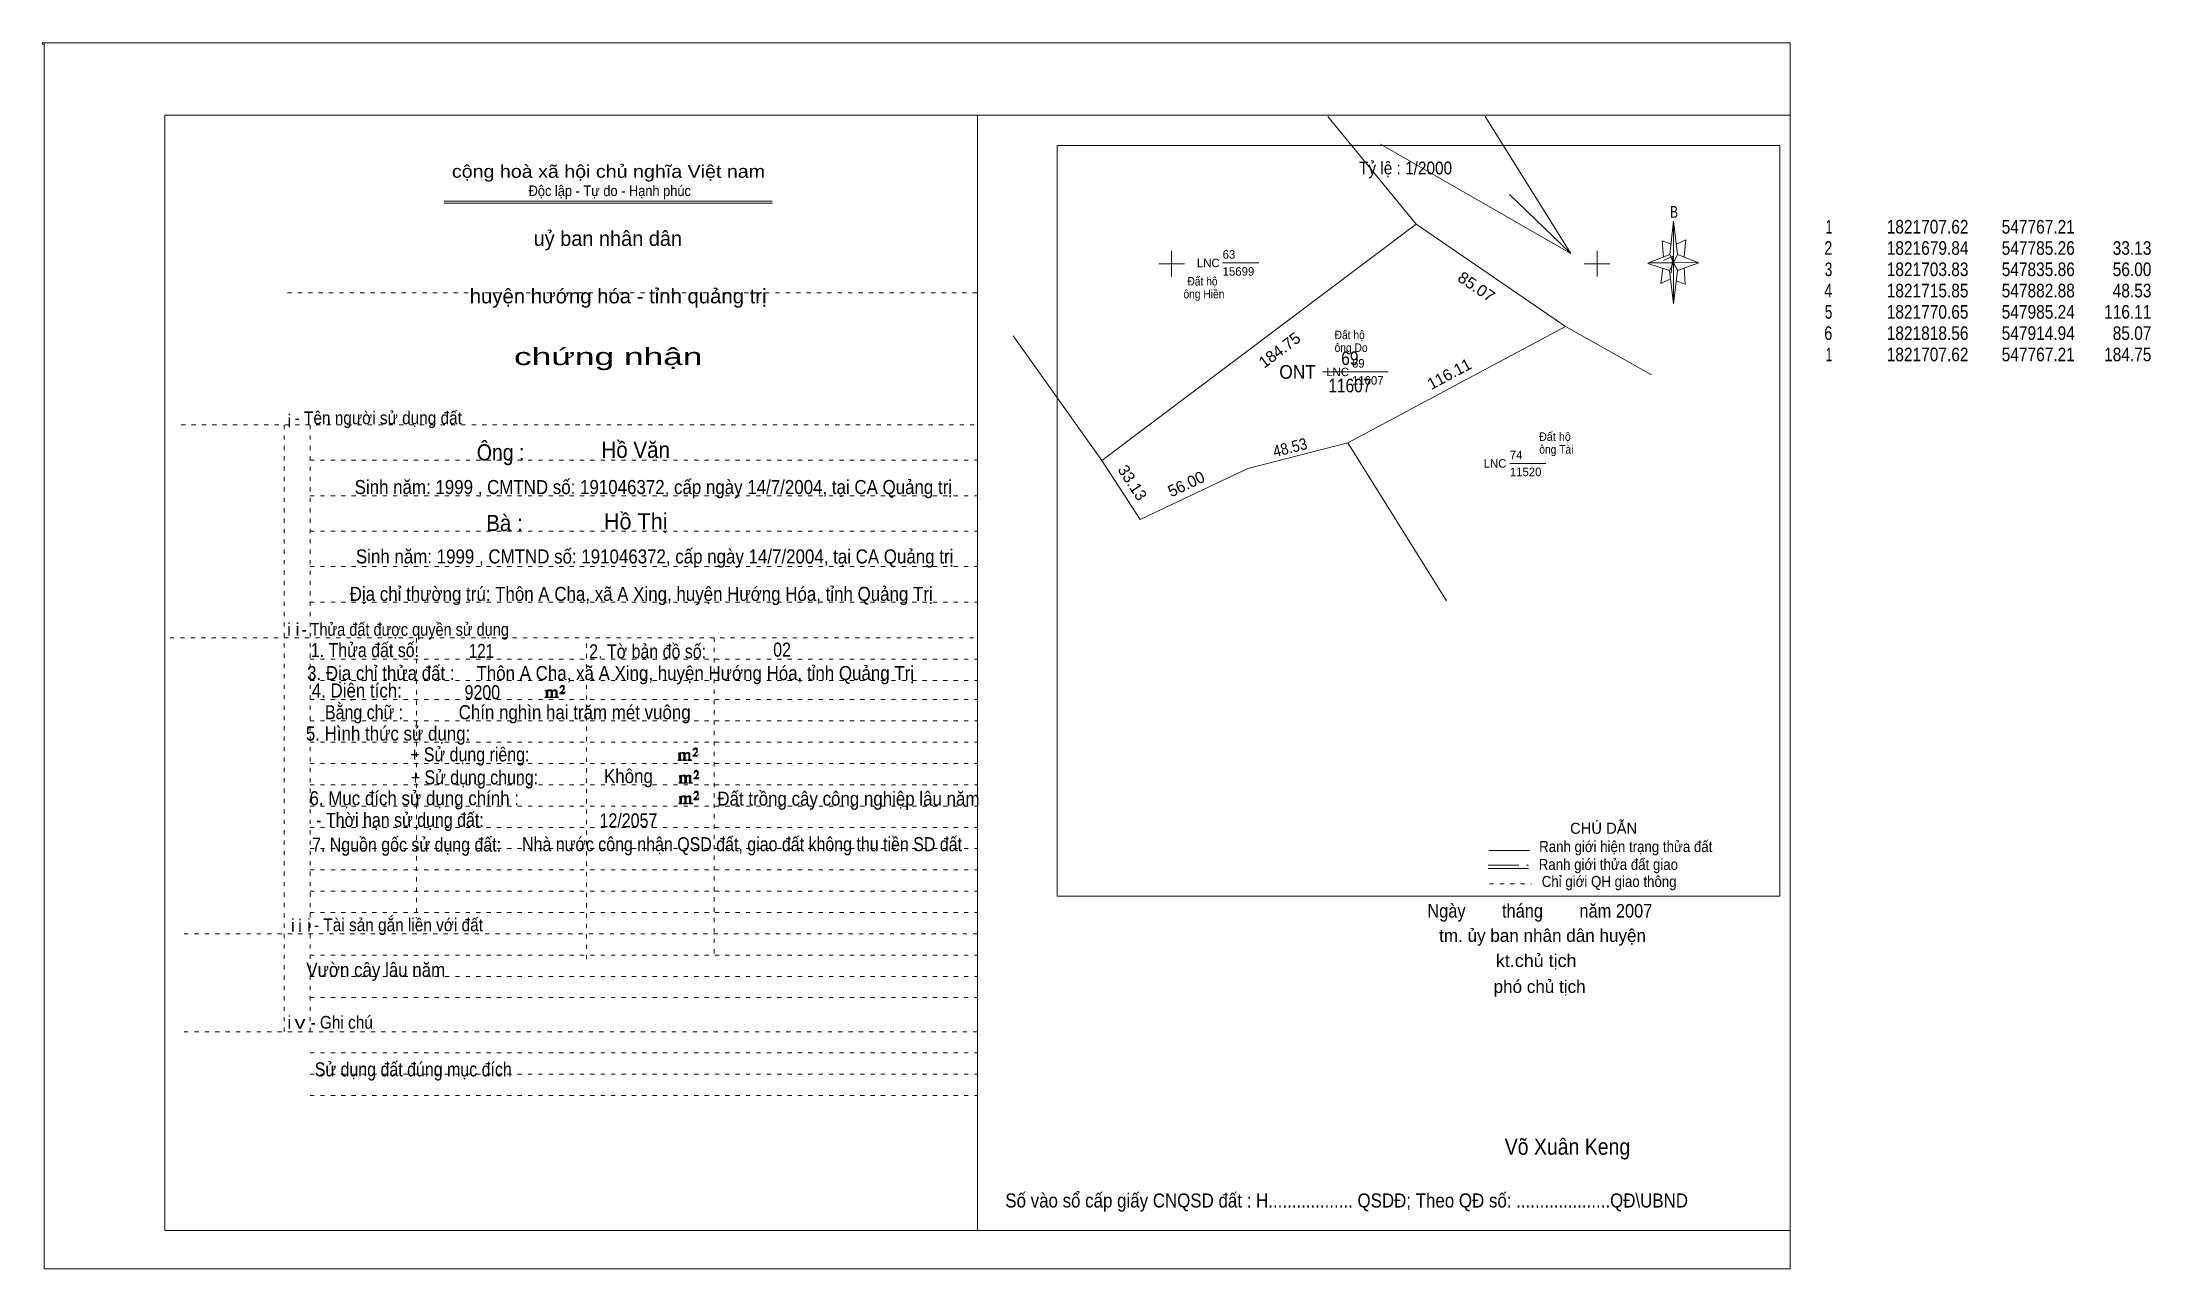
# Model space of a CAD drawing. Header units: centimetres. Extents: x -1.6 to 48, y -3.3 to 25.5.
import ezdxf
from ezdxf.enums import TextEntityAlignment as Align

# ---------------------------------------------------------------- set-up
doc = ezdxf.new("R2010")
doc.units = ezdxf.units.CM
doc.header["$LTSCALE"] = 0.12
doc.linetypes.add('DOTTED', pattern=[1.5, 0.3, -1.2])
doc.linetypes.add('LONG_DASHED', pattern=[7.5, 6, -1.5])
for name, color, linetype, lineweight in [('1', 7, 'DOTTED', 13), ('22', 7, 'Continuous', 13), ('33', 7, 'LONG_DASHED', 13), ('4', 7, 'Continuous', 13), ('5', 7, 'Continuous', 13), ('50', 7, 'Continuous', 13), ('52', 7, 'Continuous', 13), ('53', 7, 'Continuous', 13)]:
    doc.layers.add(name, color=color, linetype=linetype, lineweight=lineweight)
for name, color, linetype in [('10', 7, 'Continuous'), ('23', 7, 'Continuous'), ('30', 7, 'Continuous')]:
    doc.layers.add(name, color=color, linetype=linetype)

msp = doc.modelspace()

# ---------------------------------------------------------------- hatches: boundary and pattern name
at = {"layer": '50'}
for points in [[(10.27, 10.13), (10.27, 10.12), (10.27, 10.11), (10.25, 10.11), (10.24, 10.11), (10.24, 10.1), (10.33, 10.1), (10.33, 10.11), (10.32, 10.11), (10.31, 10.11), (10.31, 10.12), (10.31, 10.13), (10.31, 10.24), (10.31, 10.25), (10.32, 10.26), (10.34, 10.26), (10.35, 10.26), (10.36, 10.26), (10.37, 10.25), (10.39, 10.22), (10.39, 10.13), (10.37, 10.12), (10.37, 10.11), (10.36, 10.11), (10.35, 10.11), (10.35, 10.1), (10.44, 10.1), (10.44, 10.11), (10.43, 10.11), (10.42, 10.11), (10.42, 10.12), (10.42, 10.13), (10.42, 10.24), (10.44, 10.26), (10.45, 10.26), (10.46, 10.26), (10.49, 10.26), (10.49, 10.25), (10.5, 10.24), (10.5, 10.22), (10.5, 10.13), (10.5, 10.12), (10.49, 10.11), (10.49, 10.11), (10.47, 10.11), (10.47, 10.1), (10.56, 10.1), (10.56, 10.11), (10.55, 10.11), (10.54, 10.11), (10.53, 10.12), (10.53, 10.13), (10.53, 10.2), (10.53, 10.25), (10.53, 10.26), (10.52, 10.27), (10.5, 10.28), (10.47, 10.28), (10.46, 10.28), (10.44, 10.27), (10.41, 10.25), (10.41, 10.26), (10.4, 10.28), (10.39, 10.28), (10.37, 10.28), (10.35, 10.28), (10.34, 10.28), (10.32, 10.26), (10.31, 10.26), (10.31, 10.25), (10.31, 10.25), (10.31, 10.26), (10.31, 10.28), (10.24, 10.26), (10.24, 10.26), (10.25, 10.26), (10.27, 10.25), (10.27, 10.24), (10.27, 10.23)], [(10.69, 10.19), (10.72, 10.24), (10.72, 10.24), (10.71, 10.22), (10.69, 10.22), (10.68, 10.22), (10.63, 10.22), (10.66, 10.26), (10.67, 10.27), (10.69, 10.28), (10.69, 10.3), (10.69, 10.32), (10.69, 10.34), (10.69, 10.35), (10.69, 10.37), (10.68, 10.38), (10.67, 10.38), (10.66, 10.39), (10.65, 10.39), (10.63, 10.38), (10.63, 10.38), (10.62, 10.37), (10.61, 10.35), (10.59, 10.33), (10.61, 10.33), (10.61, 10.35), (10.62, 10.35), (10.63, 10.36), (10.65, 10.36), (10.66, 10.36), (10.67, 10.35), (10.68, 10.35), (10.68, 10.32), (10.68, 10.3), (10.66, 10.28), (10.66, 10.26), (10.65, 10.25), (10.59, 10.2), (10.59, 10.19)], [(13.39, 8.66), (13.39, 8.65), (13.39, 8.64), (13.38, 8.64), (13.37, 8.64), (13.37, 8.62), (13.45, 8.62), (13.45, 8.64), (13.44, 8.64), (13.43, 8.64), (13.43, 8.65), (13.43, 8.66), (13.43, 8.77), (13.43, 8.78), (13.44, 8.79), (13.47, 8.79), (13.48, 8.79), (13.49, 8.79), (13.5, 8.78), (13.51, 8.74), (13.51, 8.66), (13.5, 8.65), (13.5, 8.64), (13.49, 8.64), (13.48, 8.64), (13.48, 8.62), (13.57, 8.62), (13.57, 8.64), (13.55, 8.64), (13.54, 8.64), (13.54, 8.65), (13.54, 8.66), (13.54, 8.77), (13.57, 8.79), (13.58, 8.79), (13.59, 8.79), (13.61, 8.79), (13.61, 8.78), (13.62, 8.77), (13.62, 8.74), (13.62, 8.66), (13.62, 8.65), (13.61, 8.64), (13.61, 8.64), (13.6, 8.64), (13.6, 8.62), (13.69, 8.62), (13.69, 8.64), (13.67, 8.64), (13.66, 8.64), (13.65, 8.65), (13.65, 8.66), (13.65, 8.73), (13.65, 8.78), (13.65, 8.79), (13.64, 8.8), (13.62, 8.81), (13.6, 8.81), (13.59, 8.81), (13.57, 8.8), (13.53, 8.78), (13.53, 8.79), (13.52, 8.81), (13.51, 8.81), (13.5, 8.81), (13.48, 8.81), (13.47, 8.81), (13.44, 8.79), (13.43, 8.79), (13.43, 8.78), (13.43, 8.78), (13.43, 8.79), (13.43, 8.81), (13.37, 8.79), (13.37, 8.79), (13.38, 8.79), (13.39, 8.78), (13.39, 8.77), (13.39, 8.76)], [(13.82, 8.72), (13.84, 8.77), (13.84, 8.77), (13.83, 8.74), (13.82, 8.74), (13.81, 8.74), (13.75, 8.74), (13.79, 8.79), (13.8, 8.8), (13.82, 8.81), (13.82, 8.83), (13.82, 8.84), (13.82, 8.87), (13.82, 8.88), (13.82, 8.9), (13.81, 8.91), (13.8, 8.91), (13.79, 8.92), (13.77, 8.92), (13.75, 8.91), (13.75, 8.91), (13.74, 8.9), (13.73, 8.88), (13.72, 8.86), (13.73, 8.86), (13.73, 8.88), (13.74, 8.88), (13.75, 8.89), (13.77, 8.89), (13.79, 8.89), (13.8, 8.88), (13.81, 8.88), (13.81, 8.84), (13.81, 8.83), (13.79, 8.81), (13.79, 8.79), (13.77, 8.78), (13.72, 8.73), (13.72, 8.72)], [(13.41, 8.12), (13.41, 8.11), (13.41, 8.1), (13.4, 8.1), (13.39, 8.1), (13.39, 8.09), (13.48, 8.09), (13.48, 8.1), (13.47, 8.1), (13.45, 8.1), (13.45, 8.11), (13.45, 8.12), (13.45, 8.23), (13.45, 8.24), (13.47, 8.26), (13.49, 8.26), (13.5, 8.26), (13.51, 8.26), (13.52, 8.24), (13.53, 8.21), (13.53, 8.12), (13.52, 8.11), (13.52, 8.1), (13.51, 8.1), (13.5, 8.1), (13.5, 8.09), (13.59, 8.09), (13.59, 8.1), (13.58, 8.1), (13.57, 8.1), (13.57, 8.11), (13.57, 8.12), (13.57, 8.23), (13.59, 8.26), (13.6, 8.26), (13.61, 8.26), (13.63, 8.26), (13.63, 8.24), (13.64, 8.23), (13.64, 8.21), (13.64, 8.12), (13.64, 8.11), (13.63, 8.1), (13.63, 8.1), (13.62, 8.1), (13.62, 8.09), (13.71, 8.09), (13.71, 8.1), (13.7, 8.1), (13.69, 8.1), (13.67, 8.11), (13.67, 8.12), (13.67, 8.2), (13.67, 8.24), (13.67, 8.26), (13.66, 8.27), (13.64, 8.28), (13.62, 8.28), (13.61, 8.28), (13.59, 8.27), (13.55, 8.24), (13.55, 8.26), (13.54, 8.28), (13.53, 8.28), (13.52, 8.28), (13.5, 8.28), (13.49, 8.28), (13.47, 8.26), (13.45, 8.26), (13.45, 8.24), (13.45, 8.24), (13.45, 8.26), (13.45, 8.28), (13.39, 8.26), (13.39, 8.26), (13.4, 8.26), (13.41, 8.24), (13.41, 8.23), (13.41, 8.22)], [(13.84, 8.19), (13.86, 8.23), (13.86, 8.23), (13.85, 8.21), (13.84, 8.21), (13.83, 8.21), (13.77, 8.21), (13.81, 8.26), (13.82, 8.27), (13.84, 8.28), (13.84, 8.3), (13.84, 8.31), (13.84, 8.33), (13.84, 8.34), (13.84, 8.37), (13.83, 8.38), (13.82, 8.38), (13.81, 8.39), (13.8, 8.39), (13.77, 8.38), (13.77, 8.38), (13.76, 8.37), (13.75, 8.34), (13.74, 8.32), (13.75, 8.32), (13.75, 8.34), (13.76, 8.34), (13.77, 8.36), (13.8, 8.36), (13.81, 8.36), (13.82, 8.34), (13.83, 8.34), (13.83, 8.31), (13.83, 8.3), (13.81, 8.28), (13.81, 8.26), (13.8, 8.24), (13.74, 8.2), (13.74, 8.19)], [(13.41, 7.64), (13.41, 7.63), (13.41, 7.62), (13.4, 7.62), (13.39, 7.62), (13.39, 7.6), (13.47, 7.6), (13.47, 7.62), (13.46, 7.62), (13.45, 7.62), (13.45, 7.63), (13.45, 7.64), (13.45, 7.75), (13.45, 7.76), (13.46, 7.77), (13.49, 7.77), (13.5, 7.77), (13.51, 7.77), (13.52, 7.76), (13.53, 7.72), (13.53, 7.64), (13.52, 7.63), (13.52, 7.62), (13.51, 7.62), (13.5, 7.62), (13.5, 7.6), (13.59, 7.6), (13.59, 7.62), (13.57, 7.62), (13.56, 7.62), (13.56, 7.63), (13.56, 7.64), (13.56, 7.75), (13.59, 7.77), (13.6, 7.77), (13.61, 7.77), (13.63, 7.77), (13.63, 7.76), (13.64, 7.75), (13.64, 7.72), (13.64, 7.64), (13.64, 7.63), (13.63, 7.62), (13.63, 7.62), (13.62, 7.62), (13.62, 7.6), (13.71, 7.6), (13.71, 7.62), (13.69, 7.62), (13.68, 7.62), (13.67, 7.63), (13.67, 7.64), (13.67, 7.71), (13.67, 7.76), (13.67, 7.77), (13.66, 7.78), (13.64, 7.79), (13.62, 7.79), (13.61, 7.79), (13.59, 7.78), (13.55, 7.76), (13.55, 7.77), (13.54, 7.79), (13.53, 7.79), (13.52, 7.79), (13.5, 7.79), (13.49, 7.79), (13.46, 7.77), (13.45, 7.77), (13.45, 7.76), (13.45, 7.76), (13.45, 7.77), (13.45, 7.79), (13.39, 7.77), (13.39, 7.77), (13.4, 7.77), (13.41, 7.76), (13.41, 7.75), (13.41, 7.74)], [(13.84, 7.7), (13.86, 7.75), (13.86, 7.75), (13.85, 7.72), (13.84, 7.72), (13.83, 7.72), (13.77, 7.72), (13.81, 7.77), (13.82, 7.78), (13.84, 7.79), (13.84, 7.81), (13.84, 7.82), (13.84, 7.85), (13.84, 7.86), (13.84, 7.88), (13.83, 7.89), (13.82, 7.89), (13.81, 7.9), (13.79, 7.9), (13.77, 7.89), (13.77, 7.89), (13.76, 7.88), (13.75, 7.86), (13.74, 7.84), (13.75, 7.84), (13.75, 7.86), (13.76, 7.86), (13.77, 7.87), (13.79, 7.87), (13.81, 7.87), (13.82, 7.86), (13.83, 7.86), (13.83, 7.82), (13.83, 7.81), (13.81, 7.79), (13.81, 7.77), (13.79, 7.76), (13.74, 7.71), (13.74, 7.7)]]:
    msp.add_hatch(color=256, dxfattribs=at).paths.add_polyline_path(points)

# ---------------------------------------------------------------- linework, layer by layer
at = {"layer": '1', "linetype": 'Continuous'}
for p, q in [((1.31, -2.42), (1.31, 23.78)), ((1.31, 23.78), (39.51, 23.78)), ((20.41, -2.42), (20.41, 23.78)), ((39.51, -2.42), (39.51, 23.78)), ((7.87, 21.76), (15.58, 21.76)), ((7.87, 21.71), (15.59, 21.71)), ((36.67, 20.13), (36.16, 20.3)), ((1.31, -2.42), (39.51, -2.42))]:
    msp.add_line(p, q, dxfattribs=at)
at = {"layer": '1'}
for p, q in [((4.19, 19.61), (20.41, 19.61)), ((1.69, 16.51), (20.41, 16.51)), ((4.11, 2.25), (4.11, 16.51)), ((4.72, 2.25), (4.72, 16.51)), ((4.72, 15.68), (20.41, 15.68)), ((4.72, 14.84), (20.41, 14.84)), ((4.72, 14.01), (20.41, 14.01)), ((4.72, 13.18), (20.41, 13.18)), ((4.72, 12.34), (20.41, 12.34)), ((1.43, 11.5), (20.41, 11.5)), ((7.22, 5.05), (7.22, 11.5)), ((11.22, 3.95), (11.22, 11.5)), ((14.22, 4.09), (14.22, 11.5)), ((4.72, 11), (20.41, 11)), ((4.72, 10.5), (20.41, 10.5)), ((4.72, 10.05), (20.41, 10.05)), ((4.72, 9.55), (20.41, 9.55)), ((4.72, 9.05), (20.41, 9.05)), ((4.72, 8.55), (20.41, 8.55)), ((4.72, 8.05), (20.41, 8.05)), ((4.72, 7.55), (20.41, 7.55)), ((4.72, 7.05), (20.41, 7.05)), ((4.72, 6.55), (20.41, 6.55)), ((4.72, 6.05), (20.41, 6.05)), ((4.72, 5.55), (20.41, 5.55)), ((4.72, 5.05), (20.41, 5.05)), ((1.76, 4.55), (20.41, 4.55)), ((4.72, 4.05), (20.41, 4.05)), ((4.72, 3.55), (20.41, 3.55)), ((4.72, 3.05), (20.41, 3.05)), ((1.76, 2.25), (20.41, 2.25)), ((4.72, 1.75), (20.41, 1.75)), ((4.72, 1.25), (20.41, 1.25)), ((4.72, 0.75), (20.41, 0.75))]:
    msp.add_line(p, q, dxfattribs=at)
at = {"layer": '1', "linetype": 'Continuous'}
msp.add_lwpolyline([(-1.53, -3.32), (39.51, -3.32), (39.51, 25.48), (-1.53, 25.48)], close=True, dxfattribs=at)
msp.add_lwpolyline([(36.68, 19.93), (36.47, 19.83), (36.52, 20.18)], dxfattribs=at)
at = {"layer": '22'}
for p, q in [((34.35, 20.53), (32.91, 21.92)), ((23.33, 15.67), (30.72, 21.22)), ((21.25, 18.6), (23.33, 15.67)), ((29.11, 16.08), (34.23, 18.82)), ((29.11, 16.08), (31.43, 12.37))]:
    msp.add_line(p, q, dxfattribs=at)
for points in [[(28.64, 23.75), (30.72, 21.22), (34.23, 18.82), (36.25, 17.68)], [(32.34, 23.75), (34.35, 20.53), (29.88, 23.1)], [(23.33, 15.67), (24.23, 14.28), (26.76, 15.48), (29.11, 16.08)]]:
    msp.add_lwpolyline(points, dxfattribs=at)
at = {"layer": '33'}
msp.add_line((28.52, 17.75), (29.8, 17.75), dxfattribs=at)
at = {"layer": '4'}
for p, q in [((32.43, 6.51), (33.38, 6.51)), ((32.41, 6.08), (33.36, 6.08))]:
    msp.add_line(p, q, dxfattribs=at)
at = {"layer": '4', "linetype": 'LONG_DASHED'}
msp.add_line((32.41, 6.16), (33.36, 6.16), dxfattribs=at)
at = {"layer": '4', "linetype": 'DOTTED'}
msp.add_line((32.44, 5.72), (33.43, 5.72), dxfattribs=at)
at = {"layer": '4'}
msp.add_lwpolyline([(22.28, 23.07), (39.27, 23.07), (39.27, 5.43), (22.28, 5.43)], close=True, dxfattribs=at)
msp.add_circle((-1.55, 25.47), 0.025, dxfattribs=at)
at = {"layer": '5'}
for p, q in [((36.68, 20.51), (36.77, 21.29)), ((36.86, 20.51), (37.36, 20.31)), ((36.86, 20.13), (36.77, 19.35)), ((37.04, 19.81), (36.83, 19.89)), ((37.02, 20.19), (37.04, 19.81))]:
    msp.add_line(p, q, dxfattribs=at)
for points in [[(36.71, 20.75), (36.5, 20.83), (36.53, 20.45)], [(36.84, 20.75), (37.06, 20.85), (37.02, 20.45)], [(36.77, 20.31), (36.68, 20.51), (36.18, 20.31)], [(36.53, 20.37), (36.75, 20.47), (36.71, 20.07)], [(36.77, 20.31), (36.86, 20.13), (37.36, 20.31)]]:
    msp.add_lwpolyline(points, dxfattribs=at)
for points in [[(36.77, 21.29), (36.86, 20.51), (36.77, 20.31)], [(36.77, 20.31), (36.18, 20.31), (36.68, 20.51), (36.86, 20.13), (37.36, 20.31), (36.77, 20.33)], [(36.77, 20.31), (36.77, 19.35), (36.67, 20.13)]]:
    msp.add_lwpolyline(points, close=True, dxfattribs=at)
at = {"layer": '50'}
for points in [[(10.27, 10.13), (10.27, 10.12), (10.27, 10.11), (10.25, 10.11), (10.24, 10.11), (10.24, 10.1), (10.33, 10.1), (10.33, 10.11), (10.32, 10.11), (10.31, 10.11), (10.31, 10.12), (10.31, 10.13), (10.31, 10.24), (10.31, 10.25), (10.32, 10.26), (10.34, 10.26), (10.35, 10.26), (10.36, 10.26), (10.37, 10.25), (10.39, 10.22), (10.39, 10.13), (10.37, 10.12), (10.37, 10.11), (10.36, 10.11), (10.35, 10.11), (10.35, 10.1), (10.44, 10.1), (10.44, 10.11), (10.43, 10.11), (10.42, 10.11), (10.42, 10.12), (10.42, 10.13), (10.42, 10.24), (10.44, 10.26), (10.45, 10.26), (10.46, 10.26), (10.49, 10.26), (10.49, 10.25), (10.5, 10.24), (10.5, 10.22), (10.5, 10.13), (10.5, 10.12), (10.49, 10.11), (10.49, 10.11), (10.47, 10.11), (10.47, 10.1), (10.56, 10.1), (10.56, 10.11), (10.55, 10.11), (10.54, 10.11), (10.53, 10.12), (10.53, 10.13), (10.53, 10.2), (10.53, 10.25), (10.53, 10.26), (10.52, 10.27), (10.5, 10.28), (10.47, 10.28), (10.46, 10.28), (10.44, 10.27), (10.41, 10.25), (10.41, 10.26), (10.4, 10.28), (10.39, 10.28), (10.37, 10.28), (10.35, 10.28), (10.34, 10.28), (10.32, 10.26), (10.31, 10.26), (10.31, 10.25), (10.31, 10.25), (10.31, 10.26), (10.31, 10.28), (10.24, 10.26), (10.24, 10.26), (10.25, 10.26), (10.27, 10.25), (10.27, 10.24), (10.27, 10.23)], [(10.69, 10.19), (10.72, 10.24), (10.72, 10.24), (10.71, 10.22), (10.69, 10.22), (10.68, 10.22), (10.63, 10.22), (10.66, 10.26), (10.67, 10.27), (10.69, 10.28), (10.69, 10.3), (10.69, 10.32), (10.69, 10.34), (10.69, 10.35), (10.69, 10.37), (10.68, 10.38), (10.67, 10.38), (10.66, 10.39), (10.65, 10.39), (10.63, 10.38), (10.63, 10.38), (10.62, 10.37), (10.61, 10.35), (10.59, 10.33), (10.61, 10.33), (10.61, 10.35), (10.62, 10.35), (10.63, 10.36), (10.65, 10.36), (10.66, 10.36), (10.67, 10.35), (10.68, 10.35), (10.68, 10.32), (10.68, 10.3), (10.66, 10.28), (10.66, 10.26), (10.65, 10.25), (10.59, 10.2), (10.59, 10.19)], [(13.39, 8.66), (13.39, 8.65), (13.39, 8.64), (13.38, 8.64), (13.37, 8.64), (13.37, 8.62), (13.45, 8.62), (13.45, 8.64), (13.44, 8.64), (13.43, 8.64), (13.43, 8.65), (13.43, 8.66), (13.43, 8.77), (13.43, 8.78), (13.44, 8.79), (13.47, 8.79), (13.48, 8.79), (13.49, 8.79), (13.5, 8.78), (13.51, 8.74), (13.51, 8.66), (13.5, 8.65), (13.5, 8.64), (13.49, 8.64), (13.48, 8.64), (13.48, 8.62), (13.57, 8.62), (13.57, 8.64), (13.55, 8.64), (13.54, 8.64), (13.54, 8.65), (13.54, 8.66), (13.54, 8.77), (13.57, 8.79), (13.58, 8.79), (13.59, 8.79), (13.61, 8.79), (13.61, 8.78), (13.62, 8.77), (13.62, 8.74), (13.62, 8.66), (13.62, 8.65), (13.61, 8.64), (13.61, 8.64), (13.6, 8.64), (13.6, 8.62), (13.69, 8.62), (13.69, 8.64), (13.67, 8.64), (13.66, 8.64), (13.65, 8.65), (13.65, 8.66), (13.65, 8.73), (13.65, 8.78), (13.65, 8.79), (13.64, 8.8), (13.62, 8.81), (13.6, 8.81), (13.59, 8.81), (13.57, 8.8), (13.53, 8.78), (13.53, 8.79), (13.52, 8.81), (13.51, 8.81), (13.5, 8.81), (13.48, 8.81), (13.47, 8.81), (13.44, 8.79), (13.43, 8.79), (13.43, 8.78), (13.43, 8.78), (13.43, 8.79), (13.43, 8.81), (13.37, 8.79), (13.37, 8.79), (13.38, 8.79), (13.39, 8.78), (13.39, 8.77), (13.39, 8.76)], [(13.82, 8.72), (13.84, 8.77), (13.84, 8.77), (13.83, 8.74), (13.82, 8.74), (13.81, 8.74), (13.75, 8.74), (13.79, 8.79), (13.8, 8.8), (13.82, 8.81), (13.82, 8.83), (13.82, 8.84), (13.82, 8.87), (13.82, 8.88), (13.82, 8.9), (13.81, 8.91), (13.8, 8.91), (13.79, 8.92), (13.77, 8.92), (13.75, 8.91), (13.75, 8.91), (13.74, 8.9), (13.73, 8.88), (13.72, 8.86), (13.73, 8.86), (13.73, 8.88), (13.74, 8.88), (13.75, 8.89), (13.77, 8.89), (13.79, 8.89), (13.8, 8.88), (13.81, 8.88), (13.81, 8.84), (13.81, 8.83), (13.79, 8.81), (13.79, 8.79), (13.77, 8.78), (13.72, 8.73), (13.72, 8.72)], [(13.41, 8.12), (13.41, 8.11), (13.41, 8.1), (13.4, 8.1), (13.39, 8.1), (13.39, 8.09), (13.48, 8.09), (13.48, 8.1), (13.47, 8.1), (13.45, 8.1), (13.45, 8.11), (13.45, 8.12), (13.45, 8.23), (13.45, 8.24), (13.47, 8.26), (13.49, 8.26), (13.5, 8.26), (13.51, 8.26), (13.52, 8.24), (13.53, 8.21), (13.53, 8.12), (13.52, 8.11), (13.52, 8.1), (13.51, 8.1), (13.5, 8.1), (13.5, 8.09), (13.59, 8.09), (13.59, 8.1), (13.58, 8.1), (13.57, 8.1), (13.57, 8.11), (13.57, 8.12), (13.57, 8.23), (13.59, 8.26), (13.6, 8.26), (13.61, 8.26), (13.63, 8.26), (13.63, 8.24), (13.64, 8.23), (13.64, 8.21), (13.64, 8.12), (13.64, 8.11), (13.63, 8.1), (13.63, 8.1), (13.62, 8.1), (13.62, 8.09), (13.71, 8.09), (13.71, 8.1), (13.7, 8.1), (13.69, 8.1), (13.67, 8.11), (13.67, 8.12), (13.67, 8.2), (13.67, 8.24), (13.67, 8.26), (13.66, 8.27), (13.64, 8.28), (13.62, 8.28), (13.61, 8.28), (13.59, 8.27), (13.55, 8.24), (13.55, 8.26), (13.54, 8.28), (13.53, 8.28), (13.52, 8.28), (13.5, 8.28), (13.49, 8.28), (13.47, 8.26), (13.45, 8.26), (13.45, 8.24), (13.45, 8.24), (13.45, 8.26), (13.45, 8.28), (13.39, 8.26), (13.39, 8.26), (13.4, 8.26), (13.41, 8.24), (13.41, 8.23), (13.41, 8.22)], [(13.84, 8.19), (13.86, 8.23), (13.86, 8.23), (13.85, 8.21), (13.84, 8.21), (13.83, 8.21), (13.77, 8.21), (13.81, 8.26), (13.82, 8.27), (13.84, 8.28), (13.84, 8.3), (13.84, 8.31), (13.84, 8.33), (13.84, 8.34), (13.84, 8.37), (13.83, 8.38), (13.82, 8.38), (13.81, 8.39), (13.8, 8.39), (13.77, 8.38), (13.77, 8.38), (13.76, 8.37), (13.75, 8.34), (13.74, 8.32), (13.75, 8.32), (13.75, 8.34), (13.76, 8.34), (13.77, 8.36), (13.8, 8.36), (13.81, 8.36), (13.82, 8.34), (13.83, 8.34), (13.83, 8.31), (13.83, 8.3), (13.81, 8.28), (13.81, 8.26), (13.8, 8.24), (13.74, 8.2), (13.74, 8.19)], [(13.41, 7.64), (13.41, 7.63), (13.41, 7.62), (13.4, 7.62), (13.39, 7.62), (13.39, 7.6), (13.47, 7.6), (13.47, 7.62), (13.46, 7.62), (13.45, 7.62), (13.45, 7.63), (13.45, 7.64), (13.45, 7.75), (13.45, 7.76), (13.46, 7.77), (13.49, 7.77), (13.5, 7.77), (13.51, 7.77), (13.52, 7.76), (13.53, 7.72), (13.53, 7.64), (13.52, 7.63), (13.52, 7.62), (13.51, 7.62), (13.5, 7.62), (13.5, 7.6), (13.59, 7.6), (13.59, 7.62), (13.57, 7.62), (13.56, 7.62), (13.56, 7.63), (13.56, 7.64), (13.56, 7.75), (13.59, 7.77), (13.6, 7.77), (13.61, 7.77), (13.63, 7.77), (13.63, 7.76), (13.64, 7.75), (13.64, 7.72), (13.64, 7.64), (13.64, 7.63), (13.63, 7.62), (13.63, 7.62), (13.62, 7.62), (13.62, 7.6), (13.71, 7.6), (13.71, 7.62), (13.69, 7.62), (13.68, 7.62), (13.67, 7.63), (13.67, 7.64), (13.67, 7.71), (13.67, 7.76), (13.67, 7.77), (13.66, 7.78), (13.64, 7.79), (13.62, 7.79), (13.61, 7.79), (13.59, 7.78), (13.55, 7.76), (13.55, 7.77), (13.54, 7.79), (13.53, 7.79), (13.52, 7.79), (13.5, 7.79), (13.49, 7.79), (13.46, 7.77), (13.45, 7.77), (13.45, 7.76), (13.45, 7.76), (13.45, 7.77), (13.45, 7.79), (13.39, 7.77), (13.39, 7.77), (13.4, 7.77), (13.41, 7.76), (13.41, 7.75), (13.41, 7.74)], [(13.84, 7.7), (13.86, 7.75), (13.86, 7.75), (13.85, 7.72), (13.84, 7.72), (13.83, 7.72), (13.77, 7.72), (13.81, 7.77), (13.82, 7.78), (13.84, 7.79), (13.84, 7.81), (13.84, 7.82), (13.84, 7.85), (13.84, 7.86), (13.84, 7.88), (13.83, 7.89), (13.82, 7.89), (13.81, 7.9), (13.79, 7.9), (13.77, 7.89), (13.77, 7.89), (13.76, 7.88), (13.75, 7.86), (13.74, 7.84), (13.75, 7.84), (13.75, 7.86), (13.76, 7.86), (13.77, 7.87), (13.79, 7.87), (13.81, 7.87), (13.82, 7.86), (13.83, 7.86), (13.83, 7.82), (13.83, 7.81), (13.81, 7.79), (13.81, 7.77), (13.79, 7.76), (13.74, 7.71), (13.74, 7.7)]]:
    msp.add_lwpolyline(points, close=True, dxfattribs=at)
at = {"layer": '52'}
for p, q in [((26.17, 20.31), (27.02, 20.31)), ((29.21, 17.75), (30.06, 17.75)), ((32.92, 15.6), (33.77, 15.6))]:
    msp.add_line(p, q, dxfattribs=at)
at = {"layer": '53'}
for p, q in [((24.97, 19.99), (24.97, 20.59)), ((34.97, 19.99), (34.97, 20.59)), ((24.67, 20.29), (25.27, 20.29)), ((34.67, 20.29), (35.27, 20.29))]:
    msp.add_line(p, q, dxfattribs=at)

# ---------------------------------------------------------------- texts
at = {"layer": '1'}
for s, height, width, p in [('cộng hoà xã hội chủ nghĩa Việt nam', 0.3, 1.15, (11.735, 22.31)), ('Độc lập - Tự do - Hạnh phúc', 0.25, 0.9, (11.765, 21.88)), ('chứng nhận', 0.4, 1.55, (11.73, 17.91)), ('- Tên người sử dụng đất', 0.3, 0.9, (6.325, 16.52)), ('- Thửa đất được quyền sử dụng', 0.3, 0.85, (6.96, 11.55)), ('- Tài sản gắn liền với đất ', 0.3, 0.9, (6.85, 4.61)), ('v', 0.3, 1.3, (4.485, 2.32)), ('- Ghi chú', 0.3, 0.9, (5.465, 2.32))]:
    msp.add_text(s, height=height, dxfattribs=dict(at, width=width)).set_placement(p, align=Align.CENTER)
for s, height, p in [('uỷ ban nhân dân', 0.35, (11.72, 20.71)), ('i', 0.3, (4.235, 16.45)), ('i', 0.3, (4.225, 11.55)), ('i', 0.3, (4.425, 11.55)), ('i', 0.3, (4.315, 4.6)), ('i', 0.3, (4.485, 4.59)), ('i', 0.3, (4.695, 4.6)), ('i', 0.3, (4.235, 2.32))]:
    msp.add_text(s, height=height, dxfattribs=at).set_placement(p, align=Align.CENTER)
at = {"layer": '10', "width": 0.9}
for s, height, p in [('Tỷ lệ : 1/2000', 0.3, (30.47, 22.39)), ('Võ Xuân Keng', 0.38, (34.275, -0.64))]:
    msp.add_text(s, height=height, dxfattribs=at).set_placement(p, align=Align.CENTER)
at = {"layer": '23'}
for s, width, p in [('Đất hộ ', 0.9, (25.73, 19.78)), ('ông Hiền', 0.9, (25.73, 19.48)), ('Đất hộ ', 0.9, (29.19, 18.52)), ('ông Do', 0.9, (29.19, 18.22)), ('Đất hộ', 0.95, (33.98, 16.13)), (' ông Tài', 0.9, (33.98, 15.83))]:
    msp.add_text(s, height=0.2, dxfattribs=dict(at, width=width)).set_placement(p, align=Align.CENTER)
at = {"layer": '30'}
for s, width, p in [('1', 0.65, (40.5, 21)), ('1821707.62', 0.85, (43.7, 21)), ('547767.21', 0.85, (46.2, 21)), ('547767.21', 0.85, (46.2, 21)), ('2', 0.8, (40.5, 20.5)), ('1821679.84', 0.85, (43.7, 20.5)), ('547785.26', 0.85, (46.2, 20.5)), ('33.13', 0.85, (48, 20.5)), ('3', 0.75, (40.5, 20)), ('1821703.83', 0.85, (43.7, 20)), ('547835.86', 0.85, (46.2, 20)), ('56.00', 0.85, (48, 20)), ('1821715.85', 0.85, (43.7, 19.5)), ('547882.88', 0.85, (46.2, 19.5)), ('48.53', 0.85, (48, 19.5)), ('4', 0.8, (40.5, 19.5)), ('5', 0.75, (40.5, 19)), ('1821770.65', 0.85, (43.7, 19)), ('547985.24', 0.85, (46.2, 19)), ('116.11', 0.85, (48, 19)), ('6', 0.8, (40.5, 18.5)), ('1821818.56', 0.85, (43.7, 18.5)), ('547914.94', 0.85, (46.2, 18.5)), ('85.07', 0.85, (48, 18.5)), ('1', 0.65, (40.5, 18)), ('1821707.62', 0.85, (43.7, 18)), ('547767.21', 0.85, (46.2, 18)), ('184.75', 0.85, (48, 18))]:
    msp.add_text(s, height=0.32, dxfattribs=dict(at, width=width)).set_placement(p, align=Align.RIGHT)
for s, rotation, width, p in [('85.07', 325.725, 1.05, (32.059, 19.638)), ('48.53', 14.34, 0.9, (27.787, 15.844))]:
    msp.add_text(s, height=0.27, rotation=rotation, dxfattribs=dict(at, width=width)).set_placement(p, align=Align.CENTER)
for s, rotation, p in [('184.75', 36.905, (27.589, 18.155)), ('116.11', 28.163, (31.561, 17.582)), ('33.13', 303.014, (23.938, 15.074)), ('56.00', 25.366, (25.372, 14.995))]:
    msp.add_text(s, height=0.27, rotation=rotation, dxfattribs=at).set_placement(p, align=Align.CENTER)
at = {"layer": '33', "width": 0.95}
msp.add_text('ONT', height=0.32, dxfattribs=at).set_placement((28.36, 17.59), align=Align.RIGHT)
at = {"layer": '33', "width": 0.85}
for s, p in [('69', (29.16, 17.91)), ('11607', (29.16, 17.27))]:
    msp.add_text(s, height=0.32, dxfattribs=at).set_placement(p, align=Align.CENTER)
at = {"layer": '4'}
msp.add_text('CHÚ DẪN', height=0.2591, dxfattribs=at).set_placement((35.125, 6.9), align=Align.CENTER)
at = {"layer": '4', "width": 0.9}
for s, p in [('Ranh giới hiện trạng thửa đất', (35.645, 6.47)), ('Ranh giới thửa đất giao ', (35.28, 6.05)), ('Chỉ giới QH giao thông', (35.255, 5.65))]:
    msp.add_text(s, height=0.2591, dxfattribs=at).set_placement(p, align=Align.CENTER)
at = {"layer": '5', "width": 0.75}
msp.add_text('B', height=0.276, dxfattribs=at).set_placement((36.78, 21.37), align=Align.CENTER)
at = {"layer": '50'}
for s, height, width, p in [('  huyện hướng hóa - tỉnh quảng trị', 0.34, 1.05, (11.83, 19.36)), ('Ông :', 0.38, 0.9, (9.2, 15.67)), ('Hồ Văn', 0.38, 0.95, (12.375, 15.73)), ('Sinh năm: 1999 , CMTND số: 191046372, cấp ngày 14/7/2004, tại CA Quảng trị', 0.33, 0.9, (12.79, 14.88)), ('Bà :', 0.38, 0.95, (9.29, 14.01)), ('Sinh năm: 1999 , CMTND số: 191046372, cấp ngày 14/7/2004, tại CA Quảng trị', 0.33, 0.9, (12.82, 13.25)), ('Địa chỉ thường trú: Thôn A Cha, xã A Xing, huyện Hướng Hóa, tỉnh Quảng Trị', 0.33, 0.9, (12.505, 12.37)), ('1. Thửa đất số:  ', 0.33, 0.85, (6.115, 11.05)), ('121', 0.33, 0.8, (8.75, 11.03)), ('2. Tờ bản đồ số:  ', 0.33, 0.85, (12.76, 11.02)), ('02', 0.33, 0.85, (15.815, 11.06)), ('3. Địa chỉ thửa đất : ', 0.33, 0.9, (6.44, 10.51)), ('4. Diện tích: ', 0.33, 0.9, (5.875, 10.1)), ('Thôn A Cha, xã A Xing, huyện Hướng Hóa, tỉnh Quảng Trị', 0.33, 0.9, (13.775, 10.51)), ('Bằng chữ :', 0.33, 0.85, (5.99, 9.59)), ('Chín nghìn hai trăm mét vuông', 0.33, 0.9, (10.94, 9.59)), ('9200', 0.33, 0.85, (8.77, 10.06)), ('5. Hình thức sử dụng:', 0.33, 0.9, (6.555, 9.09)), ('+ Sử dụng riêng:', 0.33, 0.85, (8.475, 8.6)), ('Không', 0.33, 0.9, (12.205, 8.09)), ('6. Mục đích sử dụng chính :', 0.33, 0.9, (7.17, 7.57)), ('+ Sử dụng chung:', 0.33, 0.85, (8.585, 8.06)), ('Đất trồng cây công nghiệp lâu năm', 0.33, 0.9, (17.375, 7.56)), ('- Thời hạn sử dụng đất:', 0.33, 0.85, (6.835, 7.06)), ('12/2057', 0.33, 0.85, (12.205, 7.05)), ('7. Nguồn gốc sử dụng đất:', 0.33, 0.85, (6.99, 6.48)), ('Nhà nước công nhận QSD đất, giao đất không thu tiền SD đất', 0.33, 0.85, (14.875, 6.49)), ('Ngày        tháng        năm 2007', 0.32, 0.9, (33.625, 4.93)), ('kt.chủ tịch', 0.3, 1.05, (33.54, 3.77)), ('Vườn cây lâu năm', 0.33, 0.9, (6.265, 3.54)), ('Sử dụng đất đúng mục đích ', 0.33, 0.85, (7.2, 1.2)), ('Số vào sổ cấp giấy CNQSD đất : H.................. QSDĐ; Theo QĐ số: ....................QĐ\\UBND', 0.33, 0.9, (29.085, -1.88))]:
    msp.add_text(s, height=height, dxfattribs=dict(at, width=width)).set_placement(p, align=Align.CENTER)
for s, height, p in [('Hồ Thị', 0.38, (12.375, 14.05)), ('tm. ủy ban nhân dân huyện ', 0.3, (33.745, 4.36)), ('phó chủ tịch', 0.3, (33.62, 3.16))]:
    msp.add_text(s, height=height, dxfattribs=at).set_placement(p, align=Align.CENTER)
at = {"layer": '52'}
for p in [(26.1, 20.21), (29.14, 17.65), (32.84, 15.5)]:
    msp.add_text('LNC', height=0.2, dxfattribs=at).set_placement(p, align=Align.RIGHT)
for s, p in [('63', (26.17, 20.41)), ('15699', (26.17, 20.01)), ('69', (29.21, 17.85)), ('11607', (29.21, 17.45)), ('74', (32.92, 15.7)), ('11520', (32.92, 15.3))]:
    msp.add_text(s, height=0.2, dxfattribs=at).set_placement(p)

doc.saveas('drawing.dxf')
